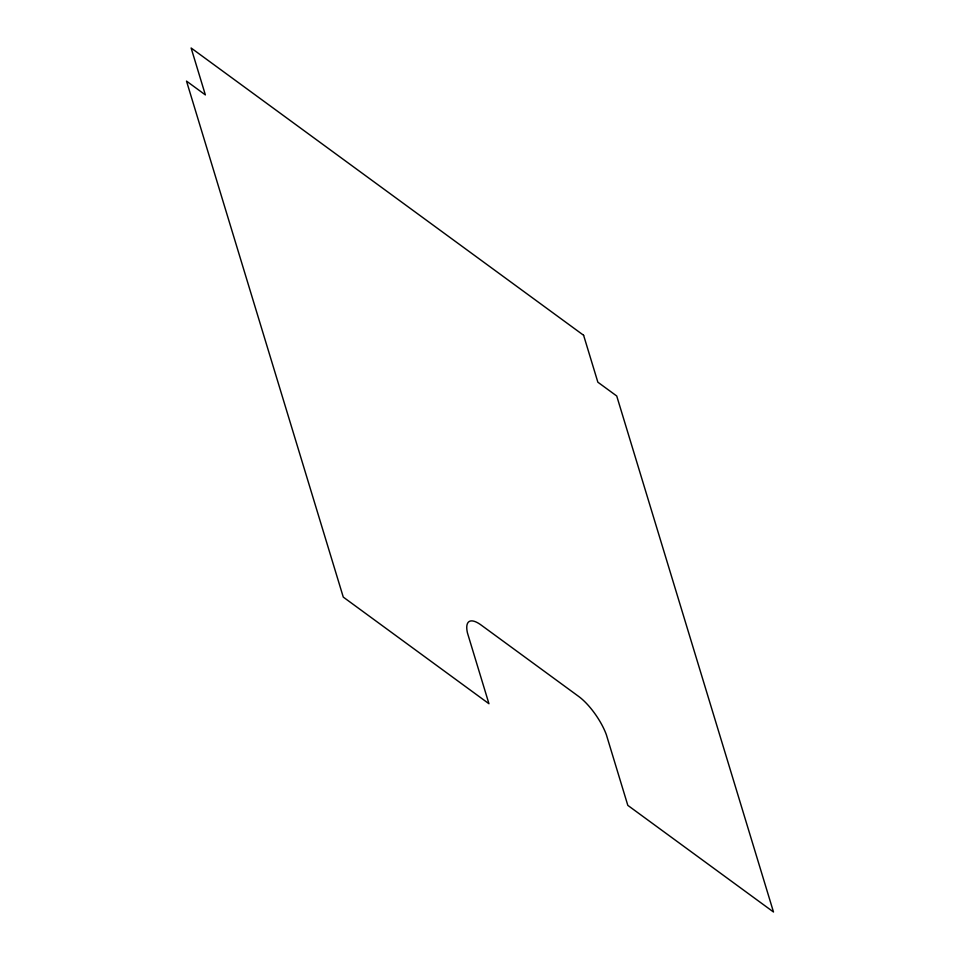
<?xml version="1.0" encoding="UTF-8"?>
<svg xmlns="http://www.w3.org/2000/svg" width="960" height="960" viewBox="0 0 960 960"><rect width="100%" height="100%" fill="white"/><g stroke="black" fill="none" stroke-linecap="round" stroke-linejoin="round"><path stroke-width="1.44" d="M583.608 335.28L191.124 48L205.368 94.908L186.504 81.096L343.272 597.096L488.952 703.728L467.472 633.012A35.352 11.784 55.7 0 1 481.092 625.02L578.676 696.444A35.352 11.784 55.7 0 1 606.336 734.652L627.816 805.368L773.496 912L616.728 396L597.852 382.188L583.608 335.28"/></g></svg>
